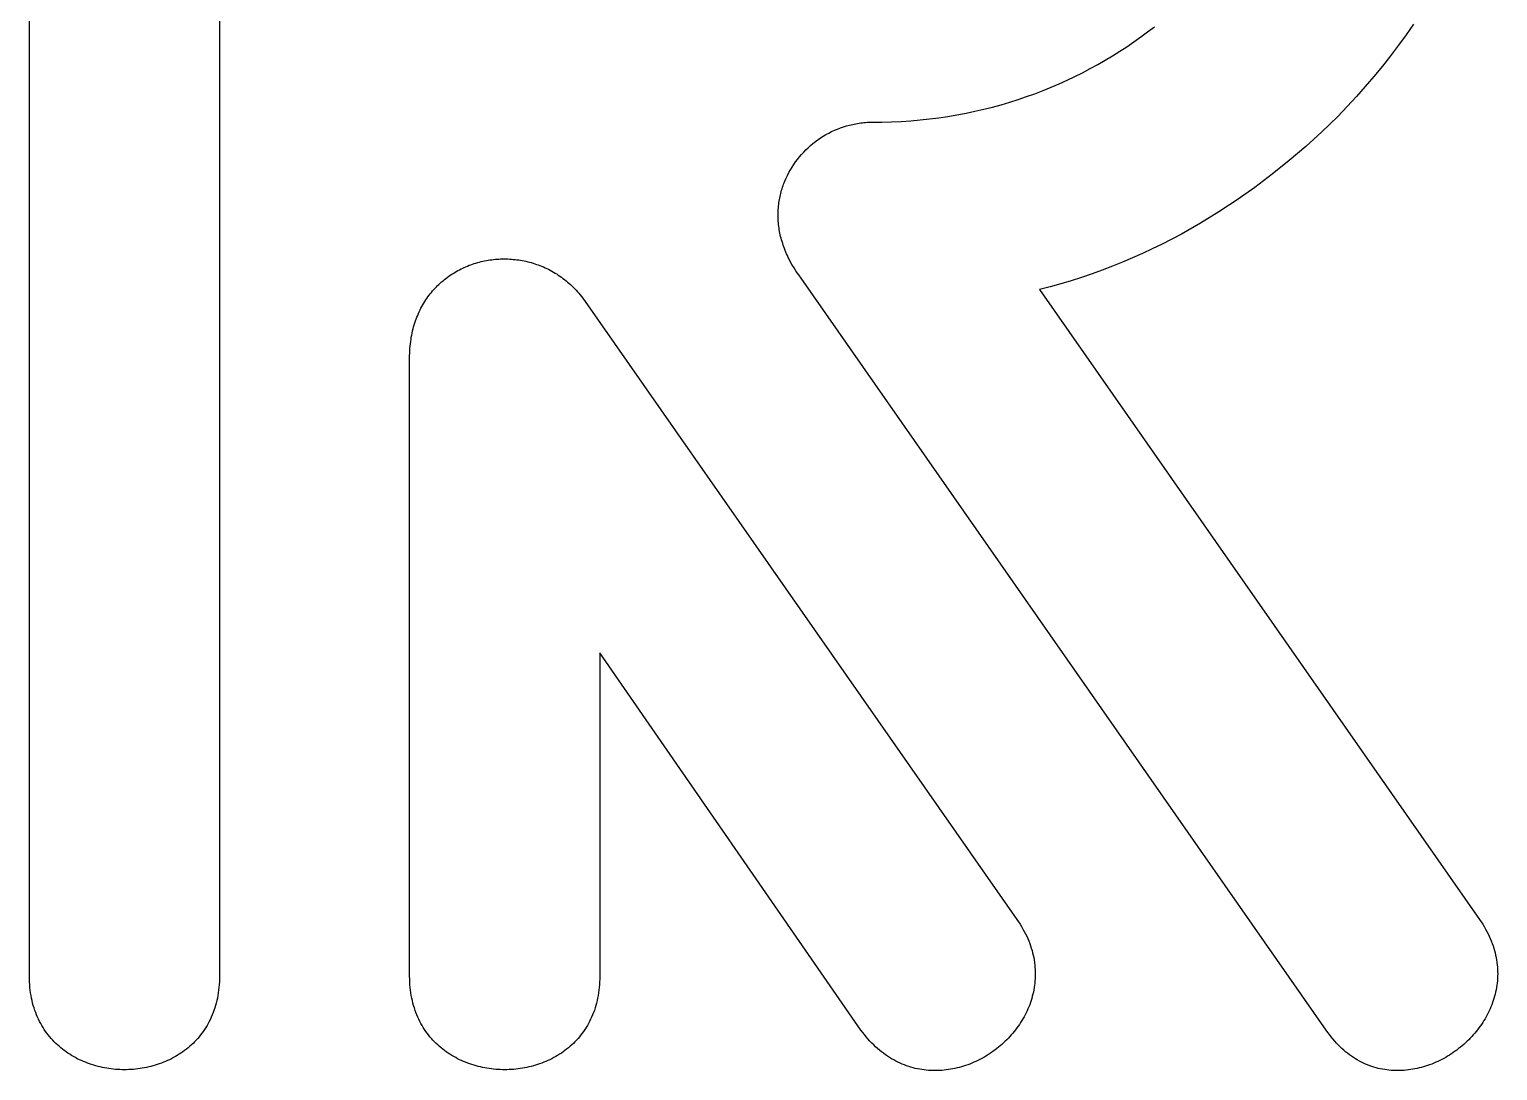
# Model space of a CAD drawing. Extents: x -150 to 1338, y -50 to 2906.
# Drawn here: x 847.7 to 986.1, y 2506 to 2604.2 of the extents above; entities that cross this region are included whole.
import ezdxf

# ---------------------------------------------------------------- set-up
doc = ezdxf.new("R2010")
doc.units = 0
doc.header["$MEASUREMENT"] = 0
doc.layers.get('0').update_dxf_attribs({"linetype": 'CONTINUOUS'})

msp = doc.modelspace()

# ---------------------------------------------------------------- linework, layer by layer
for p, q in [((847.7, 2514.9), (847.7, 2693.84)), ((865.62, 2684.75), (865.62, 2514.9)), ((978.17, 2604.67), (977.47, 2603.66)), ((951.8, 2602.99), (952.45, 2603.45)), ((952.45, 2603.45), (953.09, 2603.92)), ((953.09, 2603.92), (953.73, 2604.41)), ((977.47, 2603.66), (976.74, 2602.67)), ((949.09, 2601.25), (949.79, 2601.67)), ((949.79, 2601.67), (950.47, 2602.1)), ((950.47, 2602.1), (951.14, 2602.53)), ((951.14, 2602.53), (951.8, 2602.99)), ((975.99, 2601.68), (975.22, 2600.7)), ((976.74, 2602.67), (975.99, 2601.68)), ((946.97, 2600.08), (947.69, 2600.46)), ((947.69, 2600.46), (948.39, 2600.85)), ((948.39, 2600.85), (949.09, 2601.25)), ((975.22, 2600.7), (974.43, 2599.73)), ((944, 2598.71), (944.76, 2599.03)), ((944.76, 2599.03), (945.5, 2599.37)), ((945.5, 2599.37), (946.24, 2599.72)), ((946.24, 2599.72), (946.97, 2600.08)), ((974.43, 2599.73), (973.61, 2598.77)), ((940.1, 2597.3), (940.89, 2597.55)), ((940.89, 2597.55), (941.68, 2597.82)), ((941.68, 2597.82), (942.46, 2598.1)), ((942.46, 2598.1), (943.24, 2598.4)), ((943.24, 2598.4), (944, 2598.71)), ((972.77, 2597.82), (971.9, 2596.88)), ((973.61, 2598.77), (972.77, 2597.82)), ((935.13, 2596.11), (935.98, 2596.27)), ((935.98, 2596.27), (936.82, 2596.44)), ((936.82, 2596.44), (937.65, 2596.63)), ((937.65, 2596.63), (938.47, 2596.84)), ((938.47, 2596.84), (939.29, 2597.06)), ((939.29, 2597.06), (940.1, 2597.3)), ((971.9, 2596.88), (971.01, 2595.94)), ((923.58, 2594.65), (923.86, 2594.76)), ((923.86, 2594.76), (924.14, 2594.87)), ((924.14, 2594.87), (924.43, 2594.97)), ((924.43, 2594.97), (924.72, 2595.06)), ((924.72, 2595.06), (925.01, 2595.14)), ((925.01, 2595.14), (925.3, 2595.21)), ((925.3, 2595.21), (925.45, 2595.24)), ((925.45, 2595.24), (925.6, 2595.27)), ((925.6, 2595.27), (925.75, 2595.3)), ((925.75, 2595.3), (925.91, 2595.32)), ((925.91, 2595.32), (926.06, 2595.34)), ((926.06, 2595.34), (926.21, 2595.36)), ((926.21, 2595.36), (926.36, 2595.37)), ((926.36, 2595.37), (926.52, 2595.39)), ((926.52, 2595.39), (926.67, 2595.4)), ((926.67, 2595.4), (926.83, 2595.4)), ((926.83, 2595.4), (926.99, 2595.41)), ((926.99, 2595.41), (927.14, 2595.41)), ((927.14, 2595.41), (928.06, 2595.42)), ((928.06, 2595.42), (928.97, 2595.44)), ((928.97, 2595.44), (929.87, 2595.49)), ((929.87, 2595.49), (930.77, 2595.55)), ((930.77, 2595.55), (931.66, 2595.63)), ((931.66, 2595.63), (932.54, 2595.72)), ((932.54, 2595.72), (933.41, 2595.83)), ((933.41, 2595.83), (934.27, 2595.96)), ((934.27, 2595.96), (935.13, 2596.11)), ((971.01, 2595.94), (969.53, 2594.51)), ((921.32, 2593.2), (921.55, 2593.4)), ((921.55, 2593.4), (921.78, 2593.58)), ((921.78, 2593.58), (922.03, 2593.76)), ((922.03, 2593.76), (922.27, 2593.93)), ((922.27, 2593.93), (922.52, 2594.09)), ((922.52, 2594.09), (922.78, 2594.24)), ((922.78, 2594.24), (923.04, 2594.38)), ((923.04, 2594.38), (923.31, 2594.52)), ((923.31, 2594.52), (923.58, 2594.65)), ((969.53, 2594.51), (968.01, 2593.12)), ((920.1, 2591.91), (920.28, 2592.14)), ((920.28, 2592.14), (920.48, 2592.37)), ((920.48, 2592.37), (920.68, 2592.59)), ((920.68, 2592.59), (920.89, 2592.8)), ((920.89, 2592.8), (921.1, 2593.01)), ((921.1, 2593.01), (921.32, 2593.2)), ((968.01, 2593.12), (966.45, 2591.79)), ((919.15, 2590.39), (919.28, 2590.66)), ((919.28, 2590.66), (919.43, 2590.92)), ((919.43, 2590.92), (919.58, 2591.18)), ((919.58, 2591.18), (919.75, 2591.43)), ((919.75, 2591.43), (919.92, 2591.67)), ((919.92, 2591.67), (920.1, 2591.91)), ((966.45, 2591.79), (964.85, 2590.5)), ((918.65, 2589.14), (918.69, 2589.28)), ((918.69, 2589.28), (918.74, 2589.43)), ((918.74, 2589.43), (918.79, 2589.57)), ((918.79, 2589.57), (918.85, 2589.71)), ((918.85, 2589.71), (918.9, 2589.85)), ((918.9, 2589.85), (919.02, 2590.12)), ((919.02, 2590.12), (919.15, 2590.39)), ((963.21, 2589.26), (961.53, 2588.08)), ((964.85, 2590.5), (963.21, 2589.26)), ((918.35, 2587.8), (918.37, 2587.96)), ((918.37, 2587.96), (918.4, 2588.11)), ((918.4, 2588.11), (918.43, 2588.26)), ((918.43, 2588.26), (918.46, 2588.41)), ((918.46, 2588.41), (918.49, 2588.56)), ((918.49, 2588.56), (918.53, 2588.7)), ((918.53, 2588.7), (918.56, 2588.85)), ((918.56, 2588.85), (918.6, 2589)), ((918.6, 2589), (918.65, 2589.14)), ((961.53, 2588.08), (959.82, 2586.95)), ((918.27, 2586.88), (918.28, 2587.03)), ((918.27, 2586.72), (918.27, 2586.88)), ((918.27, 2586.56), (918.27, 2586.72)), ((918.27, 2586.41), (918.27, 2586.56)), ((918.28, 2587.03), (918.29, 2587.19)), ((918.29, 2587.19), (918.3, 2587.34)), ((918.3, 2587.34), (918.31, 2587.5)), ((918.31, 2587.5), (918.33, 2587.65)), ((918.33, 2587.65), (918.35, 2587.8)), ((959.82, 2586.95), (958.07, 2585.88)), ((918.28, 2586.25), (918.27, 2586.41)), ((918.29, 2586.09), (918.28, 2586.25)), ((918.3, 2585.93), (918.29, 2586.09)), ((918.32, 2585.77), (918.3, 2585.93)), ((918.34, 2585.61), (918.32, 2585.77)), ((918.36, 2585.45), (918.34, 2585.61)), ((918.38, 2585.29), (918.36, 2585.45)), ((918.41, 2585.12), (918.38, 2585.29)), ((918.44, 2584.96), (918.41, 2585.12)), ((958.07, 2585.88), (956.28, 2584.87)), ((918.47, 2584.8), (918.44, 2584.96)), ((918.51, 2584.64), (918.47, 2584.8)), ((918.55, 2584.47), (918.51, 2584.64)), ((918.6, 2584.31), (918.55, 2584.47)), ((918.64, 2584.15), (918.6, 2584.31)), ((918.7, 2583.98), (918.64, 2584.15)), ((918.75, 2583.82), (918.7, 2583.98)), ((918.81, 2583.65), (918.75, 2583.82)), ((954.47, 2583.92), (953.54, 2583.47)), ((956.28, 2584.87), (954.47, 2583.92)), ((918.87, 2583.49), (918.81, 2583.65)), ((918.93, 2583.32), (918.87, 2583.49)), ((919, 2583.16), (918.93, 2583.32)), ((919.07, 2583), (919, 2583.16)), ((919.15, 2582.83), (919.07, 2583)), ((919.22, 2582.67), (919.15, 2582.83)), ((919.31, 2582.5), (919.22, 2582.67)), ((919.39, 2582.34), (919.31, 2582.5)), ((919.57, 2582.01), (919.39, 2582.34)), ((951.68, 2582.61), (950.73, 2582.21)), ((952.61, 2583.03), (951.68, 2582.61)), ((953.54, 2583.47), (952.61, 2583.03)), ((919.77, 2581.68), (919.57, 2582.01)), ((919.98, 2581.35), (919.77, 2581.68)), ((920.21, 2581.02), (919.98, 2581.35)), ((920.45, 2580.7), (920.21, 2581.02)), ((947.86, 2581.11), (946.88, 2580.78)), ((948.82, 2581.46), (947.86, 2581.11)), ((949.78, 2581.83), (948.82, 2581.46)), ((950.73, 2582.21), (949.78, 2581.83)), ((969.94, 2509.81), (920.45, 2580.7)), ((943.92, 2579.89), (942.92, 2579.63)), ((942.92, 2579.63), (984.38, 2520.25)), ((944.92, 2580.16), (943.92, 2579.89)), ((945.9, 2580.46), (944.92, 2580.16)), ((946.88, 2580.78), (945.9, 2580.46)), ((984.38, 2520.25), (984.53, 2520.02)), ((984.53, 2520.02), (984.68, 2519.79)), ((984.68, 2519.79), (984.82, 2519.57)), ((984.82, 2519.57), (984.95, 2519.34)), ((984.95, 2519.34), (985.07, 2519.11)), ((985.07, 2519.11), (985.18, 2518.89)), ((985.18, 2518.89), (985.29, 2518.66)), ((985.29, 2518.66), (985.39, 2518.44)), ((985.39, 2518.44), (985.49, 2518.21)), ((985.49, 2518.21), (985.57, 2517.98)), ((985.57, 2517.98), (985.65, 2517.76)), ((985.65, 2517.76), (985.72, 2517.53)), ((985.72, 2517.53), (985.79, 2517.31)), ((985.79, 2517.31), (985.85, 2517.08)), ((985.85, 2517.08), (985.9, 2516.86)), ((985.9, 2516.86), (985.94, 2516.64)), ((985.94, 2516.64), (985.98, 2516.42)), ((985.98, 2516.42), (986.02, 2516.19)), ((986.02, 2516.19), (986.04, 2515.97)), ((986.04, 2515.97), (986.06, 2515.75)), ((847.7, 2514.62), (847.7, 2514.9)), ((847.71, 2514.35), (847.7, 2514.62)), ((865.62, 2514.62), (865.61, 2514.35)), ((865.62, 2514.9), (865.62, 2514.62)), ((986.06, 2515.75), (986.08, 2515.53)), ((986.07, 2514.67), (986.06, 2514.45)), ((986.08, 2514.88), (986.07, 2514.67)), ((986.08, 2515.53), (986.08, 2515.32)), ((986.08, 2515.32), (986.09, 2515.1)), ((986.09, 2515.1), (986.08, 2514.88)), ((847.73, 2514.09), (847.71, 2514.35)), ((847.75, 2513.83), (847.73, 2514.09)), ((847.78, 2513.57), (847.75, 2513.83)), ((847.81, 2513.32), (847.78, 2513.57)), ((847.86, 2513.07), (847.81, 2513.32)), ((865.51, 2513.32), (865.47, 2513.07)), ((865.54, 2513.57), (865.51, 2513.32)), ((865.57, 2513.83), (865.54, 2513.57)), ((865.59, 2514.09), (865.57, 2513.83)), ((865.61, 2514.35), (865.59, 2514.09)), ((985.85, 2513.2), (985.8, 2513)), ((985.9, 2513.4), (985.85, 2513.2)), ((985.94, 2513.61), (985.9, 2513.4)), ((985.98, 2513.82), (985.94, 2513.61)), ((986.01, 2514.03), (985.98, 2513.82)), ((986.04, 2514.24), (986.01, 2514.03)), ((986.06, 2514.45), (986.04, 2514.24)), ((847.9, 2512.83), (847.86, 2513.07)), ((847.95, 2512.59), (847.9, 2512.83)), ((848.01, 2512.35), (847.95, 2512.59)), ((848.07, 2512.12), (848.01, 2512.35)), ((848.14, 2511.9), (848.07, 2512.12)), ((848.22, 2511.67), (848.14, 2511.9)), ((865.18, 2511.9), (865.1, 2511.67)), ((865.25, 2512.12), (865.18, 2511.9)), ((865.31, 2512.35), (865.25, 2512.12)), ((865.37, 2512.59), (865.31, 2512.35)), ((865.42, 2512.83), (865.37, 2512.59)), ((865.47, 2513.07), (865.42, 2512.83)), ((985.37, 2511.81), (985.29, 2511.62)), ((985.46, 2512), (985.37, 2511.81)), ((985.53, 2512.2), (985.46, 2512)), ((985.61, 2512.4), (985.53, 2512.2)), ((985.67, 2512.59), (985.61, 2512.4)), ((985.74, 2512.79), (985.67, 2512.59)), ((985.8, 2513), (985.74, 2512.79)), ((848.3, 2511.46), (848.22, 2511.67)), ((848.38, 2511.24), (848.3, 2511.46)), ((848.47, 2511.03), (848.38, 2511.24)), ((848.56, 2510.83), (848.47, 2511.03)), ((848.66, 2510.63), (848.56, 2510.83)), ((848.77, 2510.43), (848.66, 2510.63)), ((848.88, 2510.24), (848.77, 2510.43)), ((864.55, 2510.43), (864.45, 2510.24)), ((864.66, 2510.63), (864.55, 2510.43)), ((864.76, 2510.83), (864.66, 2510.63)), ((864.85, 2511.03), (864.76, 2510.83)), ((864.94, 2511.24), (864.85, 2511.03)), ((865.03, 2511.46), (864.94, 2511.24)), ((865.1, 2511.67), (865.03, 2511.46)), ((984.56, 2510.35), (984.44, 2510.17)), ((984.68, 2510.52), (984.56, 2510.35)), ((984.79, 2510.7), (984.68, 2510.52)), ((984.9, 2510.88), (984.79, 2510.7)), ((985, 2511.06), (984.9, 2510.88)), ((985.1, 2511.25), (985, 2511.06)), ((985.2, 2511.43), (985.1, 2511.25)), ((985.29, 2511.62), (985.2, 2511.43)), ((848.99, 2510.05), (848.88, 2510.24)), ((849.11, 2509.87), (848.99, 2510.05)), ((849.23, 2509.69), (849.11, 2509.87)), ((849.35, 2509.52), (849.23, 2509.69)), ((849.48, 2509.35), (849.35, 2509.52)), ((849.62, 2509.18), (849.48, 2509.35)), ((849.76, 2509.02), (849.62, 2509.18)), ((849.9, 2508.86), (849.76, 2509.02)), ((863.57, 2509.02), (863.42, 2508.86)), ((863.7, 2509.18), (863.57, 2509.02)), ((863.84, 2509.35), (863.7, 2509.18)), ((863.97, 2509.52), (863.84, 2509.35)), ((864.09, 2509.69), (863.97, 2509.52)), ((864.22, 2509.87), (864.09, 2509.69)), ((864.33, 2510.05), (864.22, 2509.87)), ((864.45, 2510.24), (864.33, 2510.05)), ((970.09, 2509.59), (969.94, 2509.81)), ((970.24, 2509.38), (970.09, 2509.59)), ((970.4, 2509.17), (970.24, 2509.38)), ((970.56, 2508.97), (970.4, 2509.17)), ((970.73, 2508.78), (970.56, 2508.97)), ((983.51, 2509.04), (983.36, 2508.89)), ((983.65, 2509.2), (983.51, 2509.04)), ((983.79, 2509.35), (983.65, 2509.2)), ((983.93, 2509.51), (983.79, 2509.35)), ((984.06, 2509.67), (983.93, 2509.51)), ((984.19, 2509.84), (984.06, 2509.67)), ((984.32, 2510.01), (984.19, 2509.84)), ((984.44, 2510.17), (984.32, 2510.01)), ((850.04, 2508.71), (849.9, 2508.86)), ((850.19, 2508.56), (850.04, 2508.71)), ((850.34, 2508.42), (850.19, 2508.56)), ((850.5, 2508.28), (850.34, 2508.42)), ((850.66, 2508.14), (850.5, 2508.28)), ((850.82, 2508.01), (850.66, 2508.14)), ((850.99, 2507.88), (850.82, 2508.01)), ((851.16, 2507.76), (850.99, 2507.88)), ((851.33, 2507.64), (851.16, 2507.76)), ((851.5, 2507.53), (851.33, 2507.64)), ((861.99, 2507.64), (861.82, 2507.53)), ((862.17, 2507.76), (861.99, 2507.64)), ((862.33, 2507.88), (862.17, 2507.76)), ((862.5, 2508.01), (862.33, 2507.88)), ((862.66, 2508.14), (862.5, 2508.01)), ((862.82, 2508.28), (862.66, 2508.14)), ((862.98, 2508.42), (862.82, 2508.28)), ((863.13, 2508.56), (862.98, 2508.42)), ((863.28, 2508.71), (863.13, 2508.56)), ((863.42, 2508.86), (863.28, 2508.71)), ((970.89, 2508.59), (970.73, 2508.78)), ((971.06, 2508.41), (970.89, 2508.59)), ((971.23, 2508.24), (971.06, 2508.41)), ((971.4, 2508.07), (971.23, 2508.24)), ((971.58, 2507.91), (971.4, 2508.07)), ((971.76, 2507.76), (971.58, 2507.91)), ((971.94, 2507.62), (971.76, 2507.76)), ((972.12, 2507.48), (971.94, 2507.62)), ((981.73, 2507.57), (981.55, 2507.46)), ((981.9, 2507.69), (981.73, 2507.57)), ((982.08, 2507.81), (981.9, 2507.69)), ((982.24, 2507.93), (982.08, 2507.81)), ((982.41, 2508.06), (982.24, 2507.93)), ((982.58, 2508.19), (982.41, 2508.06)), ((982.74, 2508.32), (982.58, 2508.19)), ((982.9, 2508.46), (982.74, 2508.32)), ((983.05, 2508.6), (982.9, 2508.46)), ((983.21, 2508.75), (983.05, 2508.6)), ((983.36, 2508.89), (983.21, 2508.75)), ((851.68, 2507.42), (851.5, 2507.53)), ((851.86, 2507.31), (851.68, 2507.42)), ((852.04, 2507.21), (851.86, 2507.31)), ((852.22, 2507.11), (852.04, 2507.21)), ((852.41, 2507.02), (852.22, 2507.11)), ((852.6, 2506.93), (852.41, 2507.02)), ((852.79, 2506.85), (852.6, 2506.93)), ((852.98, 2506.77), (852.79, 2506.85)), ((853.17, 2506.69), (852.98, 2506.77)), ((853.37, 2506.62), (853.17, 2506.69)), ((853.57, 2506.55), (853.37, 2506.62)), ((853.77, 2506.49), (853.57, 2506.55)), ((853.97, 2506.43), (853.77, 2506.49)), ((854.17, 2506.38), (853.97, 2506.43)), ((854.37, 2506.33), (854.17, 2506.38)), ((854.58, 2506.29), (854.37, 2506.33)), ((854.78, 2506.24), (854.58, 2506.29)), ((854.99, 2506.21), (854.78, 2506.24)), ((855.2, 2506.18), (854.99, 2506.21)), ((855.4, 2506.15), (855.2, 2506.18)), ((858.13, 2506.18), (857.92, 2506.15)), ((858.33, 2506.21), (858.13, 2506.18)), ((858.54, 2506.24), (858.33, 2506.21)), ((858.74, 2506.29), (858.54, 2506.24)), ((858.95, 2506.33), (858.74, 2506.29)), ((859.15, 2506.38), (858.95, 2506.33)), ((859.35, 2506.43), (859.15, 2506.38)), ((859.55, 2506.49), (859.35, 2506.43)), ((859.75, 2506.55), (859.55, 2506.49)), ((859.95, 2506.62), (859.75, 2506.55)), ((860.15, 2506.69), (859.95, 2506.62)), ((860.34, 2506.77), (860.15, 2506.69)), ((860.53, 2506.85), (860.34, 2506.77)), ((860.72, 2506.93), (860.53, 2506.85)), ((860.91, 2507.02), (860.72, 2506.93)), ((861.1, 2507.11), (860.91, 2507.02)), ((861.28, 2507.21), (861.1, 2507.11)), ((861.46, 2507.31), (861.28, 2507.21)), ((861.64, 2507.42), (861.46, 2507.31)), ((861.82, 2507.53), (861.64, 2507.42)), ((972.3, 2507.35), (972.12, 2507.48)), ((972.49, 2507.22), (972.3, 2507.35)), ((972.68, 2507.1), (972.49, 2507.22)), ((972.86, 2506.99), (972.68, 2507.1)), ((973.06, 2506.88), (972.86, 2506.99)), ((973.25, 2506.78), (973.06, 2506.88)), ((973.44, 2506.69), (973.25, 2506.78)), ((973.64, 2506.6), (973.44, 2506.69)), ((973.83, 2506.52), (973.64, 2506.6)), ((974.03, 2506.45), (973.83, 2506.52)), ((974.23, 2506.38), (974.03, 2506.45)), ((974.43, 2506.31), (974.23, 2506.38)), ((974.63, 2506.25), (974.43, 2506.31)), ((974.83, 2506.2), (974.63, 2506.25)), ((975.03, 2506.16), (974.83, 2506.2)), ((978.49, 2506.19), (978.29, 2506.15)), ((978.69, 2506.24), (978.49, 2506.19)), ((978.89, 2506.29), (978.69, 2506.24)), ((979.09, 2506.34), (978.89, 2506.29)), ((979.29, 2506.4), (979.09, 2506.34)), ((979.49, 2506.47), (979.29, 2506.4)), ((979.68, 2506.54), (979.49, 2506.47)), ((979.88, 2506.61), (979.68, 2506.54)), ((980.07, 2506.69), (979.88, 2506.61)), ((980.26, 2506.77), (980.07, 2506.69)), ((980.45, 2506.86), (980.26, 2506.77)), ((980.64, 2506.95), (980.45, 2506.86)), ((980.83, 2507.04), (980.64, 2506.95)), ((981.01, 2507.14), (980.83, 2507.04)), ((981.19, 2507.24), (981.01, 2507.14)), ((981.37, 2507.35), (981.19, 2507.24)), ((981.55, 2507.46), (981.37, 2507.35)), ((855.61, 2506.12), (855.4, 2506.15)), ((855.82, 2506.1), (855.61, 2506.12)), ((856.03, 2506.09), (855.82, 2506.1)), ((856.24, 2506.08), (856.03, 2506.09)), ((856.45, 2506.07), (856.24, 2506.08)), ((856.66, 2506.07), (856.45, 2506.07)), ((856.87, 2506.07), (856.66, 2506.07)), ((857.08, 2506.08), (856.87, 2506.07)), ((857.29, 2506.09), (857.08, 2506.08)), ((857.5, 2506.1), (857.29, 2506.09)), ((857.71, 2506.12), (857.5, 2506.1)), ((857.92, 2506.15), (857.71, 2506.12)), ((975.23, 2506.12), (975.03, 2506.16)), ((975.44, 2506.08), (975.23, 2506.12)), ((975.64, 2506.05), (975.44, 2506.08)), ((975.84, 2506.03), (975.64, 2506.05)), ((976.05, 2506.01), (975.84, 2506.03)), ((976.25, 2506), (976.05, 2506.01)), ((976.46, 2505.99), (976.25, 2506)), ((976.66, 2505.99), (976.46, 2505.99)), ((976.87, 2505.99), (976.66, 2505.99)), ((977.07, 2506), (976.87, 2505.99)), ((977.28, 2506.01), (977.07, 2506)), ((977.48, 2506.03), (977.28, 2506.01)), ((977.68, 2506.05), (977.48, 2506.03)), ((977.89, 2506.08), (977.68, 2506.05)), ((978.09, 2506.11), (977.89, 2506.08)), ((978.29, 2506.15), (978.09, 2506.11))]:
    msp.add_line(p, q)
msp.add_lwpolyline([(926.07, 2509.81), (901.46, 2545.39), (901.46, 2514.9), (901.46, 2514.62), (901.45, 2514.35), (901.43, 2514.09), (901.41, 2513.83), (901.38, 2513.57), (901.35, 2513.32), (901.31, 2513.07), (901.26, 2512.83), (901.21, 2512.59), (901.15, 2512.35), (901.09, 2512.12), (901.02, 2511.9), (900.95, 2511.67), (900.87, 2511.46), (900.78, 2511.24), (900.69, 2511.03), (900.6, 2510.83), (900.5, 2510.63), (900.4, 2510.43), (900.29, 2510.24), (900.17, 2510.05), (900.06, 2509.87), (899.94, 2509.69), (899.81, 2509.52), (899.68, 2509.35), (899.55, 2509.18), (899.41, 2509.02), (899.27, 2508.86), (899.12, 2508.71), (898.97, 2508.56), (898.82, 2508.42), (898.66, 2508.28), (898.5, 2508.14), (898.34, 2508.01), (898.18, 2507.88), (898.01, 2507.76), (897.84, 2507.64), (897.66, 2507.53), (897.49, 2507.42), (897.31, 2507.31), (897.13, 2507.21), (896.94, 2507.11), (896.75, 2507.02), (896.57, 2506.93), (896.38, 2506.85), (896.18, 2506.77), (895.99, 2506.69), (895.79, 2506.62), (895.6, 2506.55), (895.4, 2506.49), (895.2, 2506.43), (894.99, 2506.38), (894.79, 2506.33), (894.59, 2506.29), (894.38, 2506.24), (894.17, 2506.21), (893.97, 2506.18), (893.76, 2506.15), (893.55, 2506.12), (893.34, 2506.1), (893.13, 2506.09), (892.92, 2506.08), (892.71, 2506.07), (892.5, 2506.07), (892.29, 2506.07), (892.08, 2506.08), (891.87, 2506.09), (891.66, 2506.1), (891.45, 2506.12), (891.25, 2506.15), (891.04, 2506.18), (890.83, 2506.21), (890.63, 2506.24), (890.42, 2506.29), (890.22, 2506.33), (890.01, 2506.38), (889.81, 2506.43), (889.61, 2506.49), (889.41, 2506.55), (889.21, 2506.62), (889.02, 2506.69), (888.82, 2506.77), (888.63, 2506.85), (888.44, 2506.93), (888.25, 2507.02), (888.06, 2507.11), (887.88, 2507.21), (887.7, 2507.31), (887.52, 2507.42), (887.34, 2507.53), (887.17, 2507.64), (887, 2507.76), (886.83, 2507.88), (886.66, 2508.01), (886.5, 2508.14), (886.34, 2508.28), (886.19, 2508.42), (886.03, 2508.56), (885.89, 2508.71), (885.74, 2508.86), (885.6, 2509.02), (885.46, 2509.18), (885.33, 2509.35), (885.2, 2509.52), (885.07, 2509.69), (884.95, 2509.87), (884.83, 2510.05), (884.72, 2510.24), (884.61, 2510.43), (884.51, 2510.63), (884.41, 2510.83), (884.31, 2511.03), (884.22, 2511.24), (884.14, 2511.46), (884.06, 2511.67), (883.99, 2511.9), (883.92, 2512.12), (883.85, 2512.35), (883.8, 2512.59), (883.74, 2512.83), (883.7, 2513.07), (883.66, 2513.32), (883.62, 2513.57), (883.59, 2513.83), (883.57, 2514.09), (883.56, 2514.35), (883.55, 2514.62), (883.54, 2514.9), (883.54, 2573.21), (883.54, 2573.43), (883.55, 2573.65), (883.56, 2573.87), (883.57, 2574.09), (883.59, 2574.3), (883.61, 2574.52), (883.64, 2574.72), (883.67, 2574.93), (883.7, 2575.13), (883.74, 2575.34), (883.78, 2575.53), (883.82, 2575.73), (883.87, 2575.92), (883.92, 2576.11), (883.98, 2576.3), (884.03, 2576.49), (884.1, 2576.67), (884.16, 2576.85), (884.23, 2577.03), (884.3, 2577.2), (884.37, 2577.37), (884.45, 2577.54), (884.53, 2577.71), (884.61, 2577.87), (884.7, 2578.04), (884.79, 2578.19), (884.88, 2578.35), (884.97, 2578.5), (885.07, 2578.65), (885.17, 2578.8), (885.27, 2578.95), (885.38, 2579.09), (885.48, 2579.23), (885.59, 2579.36), (885.71, 2579.5), (885.82, 2579.63), (885.94, 2579.76), (886.06, 2579.88), (886.18, 2580), (886.3, 2580.12), (886.43, 2580.24), (886.56, 2580.35), (886.69, 2580.47), (886.82, 2580.57), (886.95, 2580.68), (887.09, 2580.78), (887.23, 2580.88), (887.36, 2580.98), (887.51, 2581.07), (887.65, 2581.16), (887.79, 2581.25), (887.94, 2581.34), (888.09, 2581.42), (888.24, 2581.5), (888.39, 2581.58), (888.54, 2581.65), (888.69, 2581.72), (888.84, 2581.79), (889, 2581.85), (889.16, 2581.92), (889.31, 2581.97), (889.47, 2582.03), (889.63, 2582.08), (889.79, 2582.13), (889.96, 2582.18), (890.12, 2582.23), (890.28, 2582.27), (890.45, 2582.3), (890.61, 2582.34), (890.78, 2582.37), (890.94, 2582.4), (891.11, 2582.43), (891.28, 2582.45), (891.45, 2582.47), (891.62, 2582.49), (891.78, 2582.5), (891.95, 2582.51), (892.12, 2582.52), (892.29, 2582.52), (892.46, 2582.52), (892.63, 2582.52), (892.8, 2582.52), (892.97, 2582.51), (893.14, 2582.5), (893.31, 2582.48), (893.48, 2582.47), (893.65, 2582.45), (893.82, 2582.42), (893.99, 2582.4), (894.16, 2582.37), (894.33, 2582.33), (894.5, 2582.3), (894.67, 2582.26), (894.83, 2582.22), (895, 2582.17), (895.17, 2582.12), (895.33, 2582.07), (895.5, 2582.01), (895.66, 2581.96), (895.82, 2581.89), (895.98, 2581.83), (896.15, 2581.76), (896.31, 2581.69), (896.47, 2581.61), (896.62, 2581.54), (896.78, 2581.45), (896.94, 2581.37), (897.09, 2581.28), (897.25, 2581.19), (897.4, 2581.1), (897.55, 2581), (897.7, 2580.9), (897.85, 2580.79), (897.99, 2580.69), (898.14, 2580.57), (898.28, 2580.46), (898.42, 2580.34), (898.56, 2580.22), (898.7, 2580.1), (898.84, 2579.97), (898.97, 2579.84), (899.11, 2579.7), (899.24, 2579.56), (899.36, 2579.42), (899.49, 2579.28), (899.62, 2579.13), (899.74, 2578.98), (899.86, 2578.82), (940.78, 2520.25), (940.94, 2520.02), (941.08, 2519.79), (941.22, 2519.57), (941.35, 2519.34), (941.47, 2519.11), (941.59, 2518.89), (941.7, 2518.66), (941.8, 2518.44), (941.89, 2518.21), (941.98, 2517.98), (942.06, 2517.76), (942.13, 2517.53), (942.2, 2517.31), (942.26, 2517.08), (942.31, 2516.86), (942.36, 2516.64), (942.4, 2516.42), (942.43, 2516.19), (942.46, 2515.97), (942.48, 2515.75), (942.49, 2515.53), (942.5, 2515.32), (942.51, 2515.1), (942.5, 2514.88), (942.5, 2514.67), (942.48, 2514.45), (942.46, 2514.24), (942.44, 2514.03), (942.41, 2513.82), (942.37, 2513.61), (942.33, 2513.4), (942.28, 2513.2), (942.23, 2513), (942.18, 2512.79), (942.11, 2512.59), (942.05, 2512.4), (941.98, 2512.2), (941.9, 2512), (941.82, 2511.81), (941.73, 2511.62), (941.65, 2511.43), (941.55, 2511.25), (941.45, 2511.06), (941.35, 2510.88), (941.24, 2510.7), (941.13, 2510.52), (941.02, 2510.35), (940.9, 2510.17), (940.78, 2510.01), (940.65, 2509.84), (940.52, 2509.67), (940.39, 2509.51), (940.25, 2509.35), (940.11, 2509.2), (939.97, 2509.04), (939.82, 2508.89), (939.67, 2508.75), (939.52, 2508.6), (939.36, 2508.46), (939.21, 2508.32), (939.04, 2508.19), (938.88, 2508.06), (938.71, 2507.93), (938.54, 2507.81), (938.37, 2507.69), (938.2, 2507.57), (938.02, 2507.46), (937.84, 2507.35), (937.66, 2507.24), (937.48, 2507.14), (937.29, 2507.04), (937.1, 2506.95), (936.91, 2506.86), (936.72, 2506.77), (936.53, 2506.69), (936.34, 2506.61), (936.14, 2506.54), (935.94, 2506.47), (935.75, 2506.4), (935.55, 2506.34), (935.34, 2506.29), (935.14, 2506.24), (934.94, 2506.19), (934.74, 2506.15), (934.53, 2506.11), (934.33, 2506.08), (934.12, 2506.05), (933.91, 2506.03), (933.7, 2506.01), (933.5, 2506), (933.29, 2505.99), (933.08, 2505.99), (932.87, 2505.99), (932.66, 2506), (932.45, 2506.01), (932.24, 2506.03), (932.04, 2506.05), (931.83, 2506.08), (931.62, 2506.12), (931.41, 2506.16), (931.2, 2506.2), (931, 2506.25), (930.79, 2506.31), (930.58, 2506.38), (930.38, 2506.45), (930.18, 2506.52), (929.97, 2506.6), (929.77, 2506.69), (929.57, 2506.78), (929.37, 2506.88), (929.17, 2506.99), (928.97, 2507.1), (928.78, 2507.22), (928.58, 2507.35), (928.39, 2507.48), (928.2, 2507.62), (928.01, 2507.76), (927.83, 2507.91), (927.64, 2508.07), (927.46, 2508.24), (927.28, 2508.41), (927.1, 2508.59), (926.92, 2508.78), (926.74, 2508.97), (926.57, 2509.17), (926.4, 2509.38), (926.24, 2509.59)], close=True)

doc.saveas('drawing.dxf')
